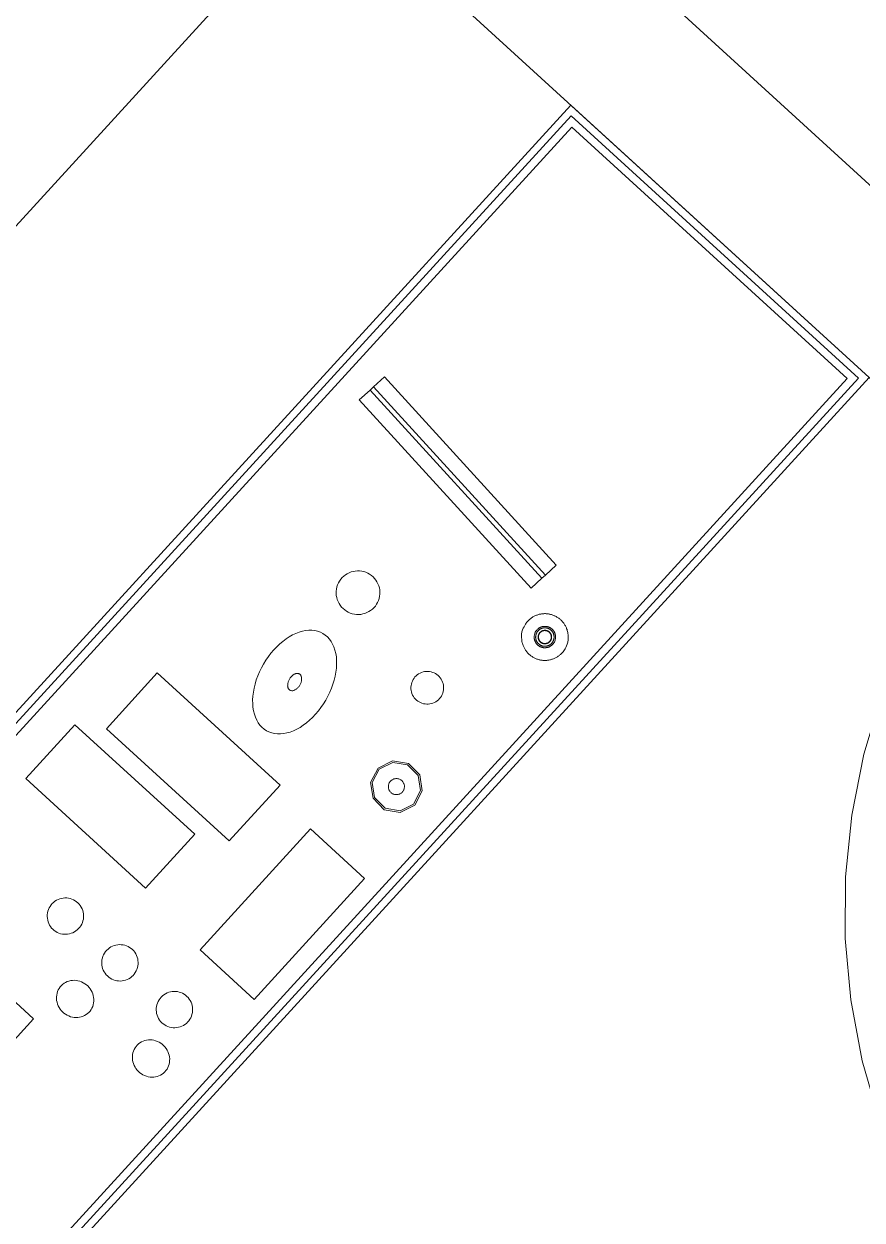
# Model space of a CAD drawing. Header units: metres. Extents: x 750 to 3116, y -341 to 1465.
# Drawn here: x 1563.844 to 1565.195, y 770.79 to 772.718 of the extents above; entities that cross this region are included whole.
import ezdxf

# ---------------------------------------------------------------- set-up
doc = ezdxf.new("R2010")
doc.units = ezdxf.units.M
doc.linetypes.add('HIDDEN', pattern=[0.375, 0.25, -0.125])
for name, color, linetype, lineweight in [('A-Door', 254, 'Continuous', 5), ('Door', 253, 'Continuous', 5), ('Furniture', 44, 'Continuous', 5), ('Wall ext', 20, 'Continuous', 18)]:
    doc.layers.add(name, color=color, linetype=linetype, lineweight=lineweight)

# ---------------------------------------------------------------- blocks, each defined once
blk = doc.blocks.new('Shop counter')
at = {"layer": 'Furniture'}
for p, q in [((11493456.585, 4446047.8472), (11493454.0077, 4446047.8472)), ((11493456.5973, 4446047.8594), (11493454.0276, 4446047.8594)), ((11493456.585, 4446047.22), (11493456.585, 4446047.8472)), ((11493456.5973, 4446047.2078), (11493456.5973, 4446047.8594)), ((11493456.5721, 4446047.8342), (11493454.0207, 4446047.8342)), ((11493456.5721, 4446047.233), (11493456.5721, 4446047.8342)), ((11493455.1886, 4446047.6853), (11493455.1886, 4446047.8039)), ((11493455.1886, 4446047.8039), (11493455.4523, 4446047.8039)), ((11493455.4523, 4446047.8039), (11493455.4523, 4446047.6853)), ((11493455.5698, 4446047.7744), (11493455.5556, 4446047.7525)), ((11493455.5715, 4446047.7722), (11493455.5583, 4446047.7518)), ((11493455.5941, 4446047.7837), (11493455.5698, 4446047.7744)), ((11493455.5943, 4446047.781), (11493455.5715, 4446047.7722)), ((11493455.6193, 4446047.777), (11493455.5941, 4446047.7837)), ((11493455.6178, 4446047.7747), (11493455.5943, 4446047.781)), ((11493455.6331, 4446047.7557), (11493455.6178, 4446047.7747)), ((11493455.6357, 4446047.7567), (11493455.6193, 4446047.777)), ((11493455.5556, 4446047.7525), (11493455.557, 4446047.7265)), ((11493455.5583, 4446047.7518), (11493455.5596, 4446047.7275)), ((11493455.6344, 4446047.7314), (11493455.6331, 4446047.7557)), ((11493455.637, 4446047.7307), (11493455.6357, 4446047.7567)), ((11493455.6211, 4446047.711), (11493455.6344, 4446047.7314)), ((11493455.6228, 4446047.7089), (11493455.637, 4446047.7307)), ((11493455.557, 4446047.7265), (11493455.5734, 4446047.7063)), ((11493455.5596, 4446047.7275), (11493455.5749, 4446047.7086)), ((11493455.5734, 4446047.7063), (11493455.5985, 4446047.6996)), ((11493455.5749, 4446047.7086), (11493455.5984, 4446047.7023)), ((11493455.5984, 4446047.7023), (11493455.6211, 4446047.711)), ((11493455.5985, 4446047.6996), (11493455.6228, 4446047.7089)), ((11493455.4523, 4446047.6853), (11493455.1886, 4446047.6853)), ((11493455.9791, 4446047.6859), (11493456.0025, 4446047.6881)), ((11493456.0163, 4446047.2768), (11493455.9791, 4446047.6859)), ((11493456.0102, 4446047.6888), (11493456.0025, 4446047.6881)), ((11493456.0397, 4446047.2789), (11493456.0025, 4446047.6881)), ((11493456.0102, 4446047.6888), (11493456.0336, 4446047.6909)), ((11493456.0474, 4446047.2796), (11493456.0102, 4446047.6888)), ((11493456.0709, 4446047.2817), (11493456.0336, 4446047.6909)), ((11493455.4716, 4446047.6019), (11493455.3499, 4446047.6019)), ((11493455.3499, 4446047.6019), (11493455.3499, 4446047.3335)), ((11493455.4716, 4446047.3335), (11493455.4716, 4446047.6019)), ((11493454.9255, 4446047.5623), (11493454.7738, 4446047.5623)), ((11493454.9255, 4446047.3418), (11493454.9255, 4446047.5623)), ((11493455.3204, 4446047.5534), (11493455.2028, 4446047.5534)), ((11493455.2028, 4446047.2918), (11493455.2028, 4446047.5534)), ((11493455.3204, 4446047.5534), (11493455.3204, 4446047.2918)), ((11493455.3499, 4446047.3335), (11493455.4716, 4446047.3335)), ((11493455.2028, 4446047.2918), (11493455.3204, 4446047.2918)), ((11493456.0163, 4446047.2768), (11493456.0397, 4446047.2789)), ((11493456.0474, 4446047.2796), (11493456.0397, 4446047.2789)), ((11493456.0474, 4446047.2796), (11493456.0709, 4446047.2817)), ((11493454.0207, 4446047.233), (11493456.5721, 4446047.233)), ((11493454.0077, 4446047.22), (11493456.585, 4446047.22)), ((11493454.1823, 4446047.2078), (11493456.5973, 4446047.2078))]:
    blk.add_line(p, q, dxfattribs=at)
for points in [[(11493455.9549, 4446047.7887), (11493455.9517, 4446047.79), (11493455.9488, 4446047.791), (11493455.9462, 4446047.7918), (11493455.9439, 4446047.7924), (11493455.9418, 4446047.7928), (11493455.94, 4446047.793), (11493455.9382, 4446047.7932), (11493455.9367, 4446047.7933), (11493455.9352, 4446047.7933), (11493455.9337, 4446047.7932), (11493455.9323, 4446047.7932), (11493455.931, 4446047.793), (11493455.9297, 4446047.7929), (11493455.9285, 4446047.7926), (11493455.9273, 4446047.7924), (11493455.9261, 4446047.7921), (11493455.9249, 4446047.7918), (11493455.9237, 4446047.7914), (11493455.9226, 4446047.791), (11493455.9214, 4446047.7905), (11493455.9203, 4446047.79), (11493455.9192, 4446047.7895), (11493455.9181, 4446047.7889), (11493455.917, 4446047.7883), (11493455.9159, 4446047.7877), (11493455.9149, 4446047.787), (11493455.9139, 4446047.7863), (11493455.9129, 4446047.7856), (11493455.9119, 4446047.7848), (11493455.911, 4446047.784), (11493455.9101, 4446047.7832), (11493455.9092, 4446047.7823), (11493455.9083, 4446047.7814), (11493455.9075, 4446047.7805), (11493455.9067, 4446047.7796), (11493455.9059, 4446047.7786), (11493455.9052, 4446047.7776), (11493455.9045, 4446047.7766), (11493455.9038, 4446047.7756), (11493455.9032, 4446047.7745), (11493455.9026, 4446047.7734), (11493455.902, 4446047.7723), (11493455.9015, 4446047.7712), (11493455.901, 4446047.7701), (11493455.9006, 4446047.769), (11493455.9001, 4446047.7678), (11493455.8998, 4446047.7666), (11493455.8994, 4446047.7654), (11493455.8991, 4446047.7642), (11493455.8989, 4446047.763), (11493455.8986, 4446047.7618), (11493455.8985, 4446047.7606), (11493455.8983, 4446047.7594), (11493455.8982, 4446047.7581), (11493455.8982, 4446047.7569), (11493455.8981, 4446047.7557), (11493455.8982, 4446047.7544), (11493455.8982, 4446047.7532), (11493455.8983, 4446047.752), (11493455.8985, 4446047.7508), (11493455.8986, 4446047.7495), (11493455.8989, 4446047.7483), (11493455.8991, 4446047.7471), (11493455.8994, 4446047.7459), (11493455.8998, 4446047.7447), (11493455.9001, 4446047.7435), (11493455.9006, 4446047.7424), (11493455.9011, 4446047.7412), (11493455.9016, 4446047.74), (11493455.9022, 4446047.7387), (11493455.9029, 4446047.7375), (11493455.9037, 4446047.7362), (11493455.9045, 4446047.7348), (11493455.9055, 4446047.7334), (11493455.9067, 4446047.7319), (11493455.9081, 4446047.7304), (11493455.9097, 4446047.7287), (11493455.9117, 4446047.7268), (11493455.914, 4446047.7248), (11493455.9168, 4446047.7226)], [(11493455.9168, 4446047.7226), (11493455.92, 4446047.7214), (11493455.9229, 4446047.7203), (11493455.9255, 4446047.7196), (11493455.9278, 4446047.719), (11493455.9299, 4446047.7186), (11493455.9317, 4446047.7183), (11493455.9334, 4446047.7181), (11493455.935, 4446047.7181), (11493455.9365, 4446047.7181), (11493455.938, 4446047.7181), (11493455.9393, 4446047.7182), (11493455.9407, 4446047.7183), (11493455.9419, 4446047.7185), (11493455.9432, 4446047.7187), (11493455.9444, 4446047.719), (11493455.9456, 4446047.7193), (11493455.9468, 4446047.7196), (11493455.948, 4446047.72), (11493455.9491, 4446047.7204), (11493455.9503, 4446047.7208), (11493455.9514, 4446047.7213), (11493455.9525, 4446047.7219), (11493455.9536, 4446047.7224), (11493455.9547, 4446047.723), (11493455.9557, 4446047.7237), (11493455.9568, 4446047.7243), (11493455.9578, 4446047.725), (11493455.9588, 4446047.7258), (11493455.9598, 4446047.7265), (11493455.9607, 4446047.7273), (11493455.9616, 4446047.7282), (11493455.9625, 4446047.729), (11493455.9634, 4446047.7299), (11493455.9642, 4446047.7308), (11493455.965, 4446047.7318), (11493455.9658, 4446047.7327), (11493455.9665, 4446047.7337), (11493455.9672, 4446047.7347), (11493455.9679, 4446047.7358), (11493455.9685, 4446047.7368), (11493455.9691, 4446047.7379), (11493455.9697, 4446047.739), (11493455.9702, 4446047.7401), (11493455.9707, 4446047.7412), (11493455.9711, 4446047.7424), (11493455.9715, 4446047.7436), (11493455.9719, 4446047.7447), (11493455.9723, 4446047.7459), (11493455.9726, 4446047.7471), (11493455.9728, 4446047.7483), (11493455.973, 4446047.7495), (11493455.9732, 4446047.7508), (11493455.9734, 4446047.752), (11493455.9735, 4446047.7532), (11493455.9735, 4446047.7544), (11493455.9735, 4446047.7557), (11493455.9735, 4446047.7569), (11493455.9735, 4446047.7581), (11493455.9734, 4446047.7594), (11493455.9732, 4446047.7606), (11493455.973, 4446047.7618), (11493455.9728, 4446047.763), (11493455.9726, 4446047.7642), (11493455.9723, 4446047.7654), (11493455.9719, 4446047.7666), (11493455.9715, 4446047.7678), (11493455.9711, 4446047.769), (11493455.9706, 4446047.7702), (11493455.9701, 4446047.7714), (11493455.9694, 4446047.7726), (11493455.9688, 4446047.7739), (11493455.968, 4446047.7752), (11493455.9671, 4446047.7765), (11493455.9661, 4446047.7779), (11493455.965, 4446047.7794), (11493455.9636, 4446047.781), (11493455.9619, 4446047.7827), (11493455.96, 4446047.7845), (11493455.9576, 4446047.7865), (11493455.9549, 4446047.7887)], [(11493455.9404, 4446047.7725), (11493455.9388, 4446047.7727), (11493455.9374, 4446047.7728), (11493455.9361, 4446047.7729), (11493455.935, 4446047.7728), (11493455.9341, 4446047.7728), (11493455.9332, 4446047.7727), (11493455.9325, 4446047.7725), (11493455.9318, 4446047.7724), (11493455.9311, 4446047.7722), (11493455.9305, 4446047.772), (11493455.9299, 4446047.7718), (11493455.9293, 4446047.7716), (11493455.9287, 4446047.7714), (11493455.9282, 4446047.7711), (11493455.9277, 4446047.7709), (11493455.9272, 4446047.7706), (11493455.9267, 4446047.7703), (11493455.9263, 4446047.77), (11493455.9258, 4446047.7697), (11493455.9253, 4446047.7694), (11493455.9249, 4446047.769), (11493455.9245, 4446047.7686), (11493455.924, 4446047.7683), (11493455.9236, 4446047.7679), (11493455.9232, 4446047.7675), (11493455.9229, 4446047.767), (11493455.9225, 4446047.7666), (11493455.9222, 4446047.7662), (11493455.9218, 4446047.7657), (11493455.9215, 4446047.7653), (11493455.9212, 4446047.7648), (11493455.9209, 4446047.7643), (11493455.9206, 4446047.7638), (11493455.9204, 4446047.7633), (11493455.9201, 4446047.7628), (11493455.9199, 4446047.7623), (11493455.9197, 4446047.7617), (11493455.9195, 4446047.7612), (11493455.9193, 4446047.7607), (11493455.9192, 4446047.7601), (11493455.919, 4446047.7596), (11493455.9189, 4446047.759), (11493455.9188, 4446047.7585), (11493455.9187, 4446047.7579), (11493455.9187, 4446047.7574), (11493455.9186, 4446047.7568), (11493455.9186, 4446047.7562), (11493455.9186, 4446047.7557), (11493455.9186, 4446047.7551), (11493455.9186, 4446047.7545), (11493455.9187, 4446047.754), (11493455.9187, 4446047.7534), (11493455.9188, 4446047.7529), (11493455.9189, 4446047.7523), (11493455.919, 4446047.7518), (11493455.9192, 4446047.7512), (11493455.9193, 4446047.7507), (11493455.9195, 4446047.7501), (11493455.9197, 4446047.7496), (11493455.9199, 4446047.7491), (11493455.9201, 4446047.7486), (11493455.9204, 4446047.748), (11493455.9206, 4446047.7475), (11493455.9209, 4446047.747), (11493455.9212, 4446047.7466), (11493455.9215, 4446047.7461), (11493455.9218, 4446047.7456), (11493455.9222, 4446047.7451), (11493455.9226, 4446047.7447), (11493455.923, 4446047.7442), (11493455.9235, 4446047.7437), (11493455.9239, 4446047.7432), (11493455.9245, 4446047.7428), (11493455.9251, 4446047.7423), (11493455.9258, 4446047.7417), (11493455.9266, 4446047.7412), (11493455.9275, 4446047.7406), (11493455.9286, 4446047.7401), (11493455.9299, 4446047.7395), (11493455.9313, 4446047.7388)], [(11493455.9313, 4446047.7388), (11493455.9329, 4446047.7386), (11493455.9343, 4446047.7385), (11493455.9355, 4446047.7385), (11493455.9366, 4446047.7385), (11493455.9376, 4446047.7386), (11493455.9384, 4446047.7387), (11493455.9392, 4446047.7388), (11493455.9399, 4446047.739), (11493455.9406, 4446047.7391), (11493455.9412, 4446047.7393), (11493455.9418, 4446047.7395), (11493455.9424, 4446047.7397), (11493455.9429, 4446047.74), (11493455.9435, 4446047.7402), (11493455.944, 4446047.7405), (11493455.9445, 4446047.7407), (11493455.9449, 4446047.741), (11493455.9454, 4446047.7413), (11493455.9459, 4446047.7417), (11493455.9463, 4446047.742), (11493455.9468, 4446047.7423), (11493455.9472, 4446047.7427), (11493455.9476, 4446047.7431), (11493455.948, 4446047.7435), (11493455.9484, 4446047.7439), (11493455.9488, 4446047.7443), (11493455.9492, 4446047.7447), (11493455.9495, 4446047.7452), (11493455.9499, 4446047.7456), (11493455.9502, 4446047.7461), (11493455.9505, 4446047.7466), (11493455.9508, 4446047.747), (11493455.951, 4446047.7475), (11493455.9513, 4446047.748), (11493455.9515, 4446047.7486), (11493455.9518, 4446047.7491), (11493455.952, 4446047.7496), (11493455.9522, 4446047.7501), (11493455.9523, 4446047.7507), (11493455.9525, 4446047.7512), (11493455.9526, 4446047.7518), (11493455.9528, 4446047.7523), (11493455.9529, 4446047.7529), (11493455.9529, 4446047.7534), (11493455.953, 4446047.754), (11493455.953, 4446047.7545), (11493455.9531, 4446047.7551), (11493455.9531, 4446047.7557), (11493455.9531, 4446047.7562), (11493455.953, 4446047.7568), (11493455.953, 4446047.7574), (11493455.9529, 4446047.7579), (11493455.9529, 4446047.7585), (11493455.9528, 4446047.759), (11493455.9526, 4446047.7596), (11493455.9525, 4446047.7601), (11493455.9523, 4446047.7607), (11493455.9522, 4446047.7612), (11493455.952, 4446047.7617), (11493455.9518, 4446047.7623), (11493455.9515, 4446047.7628), (11493455.9513, 4446047.7633), (11493455.951, 4446047.7638), (11493455.9508, 4446047.7643), (11493455.9505, 4446047.7648), (11493455.9502, 4446047.7653), (11493455.9498, 4446047.7657), (11493455.9495, 4446047.7662), (11493455.9491, 4446047.7667), (11493455.9487, 4446047.7671), (11493455.9482, 4446047.7676), (11493455.9477, 4446047.7681), (11493455.9472, 4446047.7686), (11493455.9466, 4446047.7691), (11493455.9459, 4446047.7696), (11493455.9451, 4446047.7701), (11493455.9442, 4446047.7707), (11493455.9431, 4446047.7713), (11493455.9418, 4446047.7719), (11493455.9404, 4446047.7725)]]:
    blk.add_lwpolyline(points, dxfattribs=at)
for points in [[(11493455.0049, 4446047.7763), (11493455.0021, 4446047.7761), (11493454.9992, 4446047.7755), (11493454.9965, 4446047.7747), (11493454.9938, 4446047.7736), (11493454.9913, 4446047.7722), (11493454.9889, 4446047.7706), (11493454.9866, 4446047.7687), (11493454.9846, 4446047.7666), (11493454.9827, 4446047.7643), (11493454.9811, 4446047.7618), (11493454.9797, 4446047.7591), (11493454.9786, 4446047.7563), (11493454.9777, 4446047.7534), (11493454.9771, 4446047.7505), (11493454.9768, 4446047.7474), (11493454.9767, 4446047.7444), (11493454.977, 4446047.7414), (11493454.9775, 4446047.7384), (11493454.9783, 4446047.7355), (11493454.9793, 4446047.7326), (11493454.9806, 4446047.7299), (11493454.9822, 4446047.7274), (11493454.984, 4446047.725), (11493454.9859, 4446047.7228), (11493454.9881, 4446047.7208), (11493454.9905, 4446047.7191), (11493454.993, 4446047.7176), (11493454.9956, 4446047.7164), (11493454.9983, 4446047.7154), (11493455.0011, 4446047.7148), (11493455.004, 4446047.7144), (11493455.0068, 4446047.7143), (11493455.0097, 4446047.7146), (11493455.0125, 4446047.7151), (11493455.0152, 4446047.7159), (11493455.0179, 4446047.7171), (11493455.0204, 4446047.7184), (11493455.0228, 4446047.7201), (11493455.0251, 4446047.7219), (11493455.0271, 4446047.724), (11493455.029, 4446047.7263), (11493455.0306, 4446047.7288), (11493455.032, 4446047.7315), (11493455.0331, 4446047.7343), (11493455.034, 4446047.7372), (11493455.0346, 4446047.7402), (11493455.0349, 4446047.7432), (11493455.035, 4446047.7462), (11493455.0347, 4446047.7492), (11493455.0342, 4446047.7522), (11493455.0334, 4446047.7552), (11493455.0324, 4446047.758), (11493455.0311, 4446047.7607), (11493455.0295, 4446047.7633), (11493455.0278, 4446047.7657), (11493455.0258, 4446047.7679), (11493455.0236, 4446047.7698), (11493455.0212, 4446047.7716), (11493455.0187, 4446047.773), (11493455.0161, 4446047.7743), (11493455.0134, 4446047.7752), (11493455.0106, 4446047.7759), (11493455.0078, 4446047.7762)], [(11493455.9253, 4446047.7451), (11493455.9257, 4446047.7448), (11493455.926, 4446047.7445), (11493455.9264, 4446047.7442), (11493455.9268, 4446047.7439), (11493455.9272, 4446047.7436), (11493455.9276, 4446047.7433), (11493455.928, 4446047.743), (11493455.9284, 4446047.7428), (11493455.9288, 4446047.7425), (11493455.9293, 4446047.7423), (11493455.9297, 4446047.7421), (11493455.9301, 4446047.7419), (11493455.9306, 4446047.7417), (11493455.9311, 4446047.7416), (11493455.9315, 4446047.7414), (11493455.932, 4446047.7413), (11493455.9325, 4446047.7412), (11493455.9329, 4446047.7411), (11493455.9334, 4446047.741), (11493455.9339, 4446047.7409), (11493455.9344, 4446047.7409), (11493455.9349, 4446047.7408), (11493455.9354, 4446047.7408), (11493455.9358, 4446047.7408), (11493455.9363, 4446047.7408), (11493455.9368, 4446047.7408), (11493455.9373, 4446047.7409), (11493455.9378, 4446047.7409), (11493455.9383, 4446047.741), (11493455.9387, 4446047.7411), (11493455.9392, 4446047.7412), (11493455.9397, 4446047.7413), (11493455.9402, 4446047.7414), (11493455.9406, 4446047.7416), (11493455.9411, 4446047.7417), (11493455.9415, 4446047.7419), (11493455.942, 4446047.7421), (11493455.9424, 4446047.7423), (11493455.9429, 4446047.7425), (11493455.9433, 4446047.7428), (11493455.9437, 4446047.743), (11493455.9441, 4446047.7433), (11493455.9445, 4446047.7436), (11493455.9449, 4446047.7439), (11493455.9453, 4446047.7442), (11493455.9457, 4446047.7445), (11493455.946, 4446047.7448), (11493455.9464, 4446047.7451), (11493455.9467, 4446047.7455), (11493455.947, 4446047.7459), (11493455.9473, 4446047.7462), (11493455.9476, 4446047.7466), (11493455.9479, 4446047.747), (11493455.9482, 4446047.7474), (11493455.9485, 4446047.7478), (11493455.9487, 4446047.7482), (11493455.949, 4446047.7487), (11493455.9492, 4446047.7491), (11493455.9494, 4446047.7495), (11493455.9496, 4446047.75), (11493455.9498, 4446047.7504), (11493455.9499, 4446047.7509), (11493455.9501, 4446047.7513), (11493455.9502, 4446047.7518), (11493455.9503, 4446047.7523), (11493455.9504, 4446047.7528), (11493455.9505, 4446047.7532), (11493455.9506, 4446047.7537), (11493455.9507, 4446047.7542), (11493455.9507, 4446047.7547), (11493455.9507, 4446047.7552), (11493455.9507, 4446047.7557), (11493455.9507, 4446047.7562), (11493455.9507, 4446047.7566), (11493455.9507, 4446047.7571), (11493455.9506, 4446047.7576), (11493455.9505, 4446047.7581), (11493455.9504, 4446047.7586), (11493455.9503, 4446047.7591), (11493455.9502, 4446047.7595), (11493455.9501, 4446047.76), (11493455.9499, 4446047.7605), (11493455.9498, 4446047.7609), (11493455.9496, 4446047.7614), (11493455.9494, 4446047.7618), (11493455.9492, 4446047.7623), (11493455.949, 4446047.7627), (11493455.9487, 4446047.7631), (11493455.9485, 4446047.7635), (11493455.9482, 4446047.7639), (11493455.9479, 4446047.7643), (11493455.9476, 4446047.7647), (11493455.9473, 4446047.7651), (11493455.947, 4446047.7655), (11493455.9467, 4446047.7658), (11493455.9464, 4446047.7662), (11493455.946, 4446047.7665), (11493455.9457, 4446047.7669), (11493455.9453, 4446047.7672), (11493455.9449, 4446047.7675), (11493455.9445, 4446047.7678), (11493455.9441, 4446047.768), (11493455.9437, 4446047.7683), (11493455.9433, 4446047.7686), (11493455.9429, 4446047.7688), (11493455.9424, 4446047.769), (11493455.942, 4446047.7692), (11493455.9415, 4446047.7694), (11493455.9411, 4446047.7696), (11493455.9406, 4446047.7698), (11493455.9402, 4446047.7699), (11493455.9397, 4446047.7701), (11493455.9392, 4446047.7702), (11493455.9387, 4446047.7703), (11493455.9383, 4446047.7704), (11493455.9378, 4446047.7704), (11493455.9373, 4446047.7705), (11493455.9368, 4446047.7705), (11493455.9363, 4446047.7706), (11493455.9358, 4446047.7706), (11493455.9354, 4446047.7706), (11493455.9349, 4446047.7705), (11493455.9344, 4446047.7705), (11493455.9339, 4446047.7704), (11493455.9334, 4446047.7704), (11493455.9329, 4446047.7703), (11493455.9325, 4446047.7702), (11493455.932, 4446047.7701), (11493455.9315, 4446047.7699), (11493455.9311, 4446047.7698), (11493455.9306, 4446047.7696), (11493455.9301, 4446047.7694), (11493455.9297, 4446047.7692), (11493455.9293, 4446047.769), (11493455.9288, 4446047.7688), (11493455.9284, 4446047.7686), (11493455.928, 4446047.7683), (11493455.9276, 4446047.768), (11493455.9272, 4446047.7678), (11493455.9268, 4446047.7675), (11493455.9264, 4446047.7672), (11493455.926, 4446047.7669), (11493455.9257, 4446047.7665), (11493455.9253, 4446047.7662), (11493455.925, 4446047.7658), (11493455.9246, 4446047.7655), (11493455.9243, 4446047.7651), (11493455.924, 4446047.7647), (11493455.9237, 4446047.7643), (11493455.9235, 4446047.7639), (11493455.9232, 4446047.7635), (11493455.9229, 4446047.7631), (11493455.9227, 4446047.7627), (11493455.9225, 4446047.7623), (11493455.9223, 4446047.7618), (11493455.9221, 4446047.7614), (11493455.9219, 4446047.7609), (11493455.9217, 4446047.7605), (11493455.9216, 4446047.76), (11493455.9215, 4446047.7595), (11493455.9213, 4446047.7591), (11493455.9212, 4446047.7586), (11493455.9212, 4446047.7581), (11493455.9211, 4446047.7576), (11493455.921, 4446047.7571), (11493455.921, 4446047.7566), (11493455.921, 4446047.7562), (11493455.921, 4446047.7557), (11493455.921, 4446047.7552), (11493455.921, 4446047.7547), (11493455.921, 4446047.7542), (11493455.9211, 4446047.7537), (11493455.9212, 4446047.7532), (11493455.9212, 4446047.7528), (11493455.9213, 4446047.7523), (11493455.9215, 4446047.7518), (11493455.9216, 4446047.7513), (11493455.9217, 4446047.7509), (11493455.9219, 4446047.7504), (11493455.9221, 4446047.75), (11493455.9223, 4446047.7495), (11493455.9225, 4446047.7491), (11493455.9227, 4446047.7487), (11493455.9229, 4446047.7482), (11493455.9232, 4446047.7478), (11493455.9235, 4446047.7474), (11493455.9237, 4446047.747), (11493455.924, 4446047.7466), (11493455.9243, 4446047.7462), (11493455.9246, 4446047.7459), (11493455.925, 4446047.7455)], [(11493455.5893, 4446047.7308), (11493455.5901, 4446047.7303), (11493455.5911, 4446047.7298), (11493455.592, 4446047.7294), (11493455.593, 4446047.7291), (11493455.594, 4446047.7289), (11493455.595, 4446047.7288), (11493455.596, 4446047.7287), (11493455.597, 4446047.7287), (11493455.598, 4446047.7288), (11493455.599, 4446047.729), (11493455.6, 4446047.7292), (11493455.601, 4446047.7295), (11493455.6019, 4446047.7299), (11493455.6028, 4446047.7304), (11493455.6037, 4446047.731), (11493455.6045, 4446047.7316), (11493455.6052, 4446047.7322), (11493455.6059, 4446047.733), (11493455.6066, 4446047.7337), (11493455.6072, 4446047.7346), (11493455.6077, 4446047.7355), (11493455.6082, 4446047.7364), (11493455.6085, 4446047.7373), (11493455.6088, 4446047.7383), (11493455.6091, 4446047.7393), (11493455.6092, 4446047.7403), (11493455.6093, 4446047.7413), (11493455.6093, 4446047.7423), (11493455.6092, 4446047.7433), (11493455.609, 4446047.7443), (11493455.6087, 4446047.7453), (11493455.6084, 4446047.7463), (11493455.608, 4446047.7472), (11493455.6075, 4446047.7481), (11493455.607, 4446047.749), (11493455.6064, 4446047.7498), (11493455.6057, 4446047.7505), (11493455.605, 4446047.7513), (11493455.6042, 4446047.7519), (11493455.6034, 4446047.7525), (11493455.6025, 4446047.753), (11493455.6016, 4446047.7535), (11493455.6006, 4446047.7538), (11493455.5997, 4446047.7541), (11493455.5987, 4446047.7544), (11493455.5977, 4446047.7545), (11493455.5967, 4446047.7546), (11493455.5956, 4446047.7546), (11493455.5946, 4446047.7545), (11493455.5936, 4446047.7543), (11493455.5927, 4446047.754), (11493455.5917, 4446047.7537), (11493455.5908, 4446047.7533), (11493455.5899, 4446047.7528), (11493455.589, 4446047.7523), (11493455.5882, 4446047.7517), (11493455.5874, 4446047.751), (11493455.5867, 4446047.7503), (11493455.5861, 4446047.7495), (11493455.5855, 4446047.7487), (11493455.585, 4446047.7478), (11493455.5845, 4446047.7469), (11493455.5841, 4446047.746), (11493455.5838, 4446047.745), (11493455.5836, 4446047.744), (11493455.5835, 4446047.743), (11493455.5834, 4446047.742), (11493455.5834, 4446047.741), (11493455.5835, 4446047.7399), (11493455.5837, 4446047.7389), (11493455.5839, 4446047.738), (11493455.5842, 4446047.737), (11493455.5846, 4446047.7361), (11493455.5851, 4446047.7352), (11493455.5857, 4446047.7343), (11493455.5863, 4446047.7335), (11493455.5869, 4446047.7327), (11493455.5877, 4446047.732), (11493455.5884, 4446047.7314)], [(11493455.9413, 4446047.7651), (11493455.9416, 4446047.7649), (11493455.9419, 4446047.7647), (11493455.9422, 4446047.7645), (11493455.9425, 4446047.7643), (11493455.9427, 4446047.7641), (11493455.943, 4446047.7639), (11493455.9433, 4446047.7636), (11493455.9435, 4446047.7634), (11493455.9438, 4446047.7631), (11493455.944, 4446047.7629), (11493455.9443, 4446047.7626), (11493455.9445, 4446047.7623), (11493455.9447, 4446047.762), (11493455.9449, 4446047.7617), (11493455.9451, 4446047.7614), (11493455.9453, 4446047.7611), (11493455.9454, 4446047.7608), (11493455.9456, 4446047.7605), (11493455.9458, 4446047.7602), (11493455.9459, 4446047.7598), (11493455.946, 4446047.7595), (11493455.9462, 4446047.7592), (11493455.9463, 4446047.7588), (11493455.9464, 4446047.7585), (11493455.9464, 4446047.7581), (11493455.9465, 4446047.7578), (11493455.9466, 4446047.7574), (11493455.9466, 4446047.7571), (11493455.9467, 4446047.7567), (11493455.9467, 4446047.7564), (11493455.9467, 4446047.756), (11493455.9467, 4446047.7557), (11493455.9467, 4446047.7553), (11493455.9467, 4446047.755), (11493455.9467, 4446047.7546), (11493455.9466, 4446047.7542), (11493455.9466, 4446047.7539), (11493455.9465, 4446047.7535), (11493455.9464, 4446047.7532), (11493455.9464, 4446047.7529), (11493455.9463, 4446047.7525), (11493455.9462, 4446047.7522), (11493455.946, 4446047.7518), (11493455.9459, 4446047.7515), (11493455.9458, 4446047.7512), (11493455.9456, 4446047.7509), (11493455.9454, 4446047.7505), (11493455.9453, 4446047.7502), (11493455.9451, 4446047.7499), (11493455.9449, 4446047.7496), (11493455.9447, 4446047.7493), (11493455.9445, 4446047.749), (11493455.9443, 4446047.7488), (11493455.944, 4446047.7485), (11493455.9438, 4446047.7482), (11493455.9435, 4446047.748), (11493455.9433, 4446047.7477), (11493455.943, 4446047.7475), (11493455.9427, 4446047.7473), (11493455.9425, 4446047.747), (11493455.9422, 4446047.7468), (11493455.9419, 4446047.7466), (11493455.9416, 4446047.7464), (11493455.9413, 4446047.7462), (11493455.941, 4446047.7461), (11493455.9407, 4446047.7459), (11493455.9403, 4446047.7457), (11493455.94, 4446047.7456), (11493455.9397, 4446047.7455), (11493455.9393, 4446047.7454), (11493455.939, 4446047.7452), (11493455.9387, 4446047.7451), (11493455.9383, 4446047.7451), (11493455.938, 4446047.745), (11493455.9376, 4446047.7449), (11493455.9373, 4446047.7449), (11493455.9369, 4446047.7448), (11493455.9366, 4446047.7448), (11493455.9362, 4446047.7448), (11493455.9358, 4446047.7448), (11493455.9355, 4446047.7448), (11493455.9351, 4446047.7448), (11493455.9348, 4446047.7448), (11493455.9344, 4446047.7449), (11493455.9341, 4446047.7449), (11493455.9337, 4446047.745), (11493455.9334, 4446047.7451), (11493455.933, 4446047.7451), (11493455.9327, 4446047.7452), (11493455.9323, 4446047.7454), (11493455.932, 4446047.7455), (11493455.9317, 4446047.7456), (11493455.9313, 4446047.7457), (11493455.931, 4446047.7459), (11493455.9307, 4446047.7461), (11493455.9304, 4446047.7462), (11493455.9301, 4446047.7464), (11493455.9298, 4446047.7466), (11493455.9295, 4446047.7468), (11493455.9292, 4446047.747), (11493455.9289, 4446047.7473), (11493455.9287, 4446047.7475), (11493455.9284, 4446047.7477), (11493455.9281, 4446047.748), (11493455.9279, 4446047.7482), (11493455.9276, 4446047.7485), (11493455.9274, 4446047.7488), (11493455.9272, 4446047.749), (11493455.927, 4446047.7493), (11493455.9268, 4446047.7496), (11493455.9266, 4446047.7499), (11493455.9264, 4446047.7502), (11493455.9262, 4446047.7505), (11493455.9261, 4446047.7509), (11493455.9259, 4446047.7512), (11493455.9258, 4446047.7515), (11493455.9256, 4446047.7518), (11493455.9255, 4446047.7522), (11493455.9254, 4446047.7525), (11493455.9253, 4446047.7529), (11493455.9252, 4446047.7532), (11493455.9252, 4446047.7535), (11493455.9251, 4446047.7539), (11493455.925, 4446047.7542), (11493455.925, 4446047.7546), (11493455.925, 4446047.755), (11493455.925, 4446047.7553), (11493455.9249, 4446047.7557), (11493455.925, 4446047.756), (11493455.925, 4446047.7564), (11493455.925, 4446047.7567), (11493455.925, 4446047.7571), (11493455.9251, 4446047.7574), (11493455.9252, 4446047.7578), (11493455.9252, 4446047.7581), (11493455.9253, 4446047.7585), (11493455.9254, 4446047.7588), (11493455.9255, 4446047.7592), (11493455.9256, 4446047.7595), (11493455.9258, 4446047.7598), (11493455.9259, 4446047.7602), (11493455.9261, 4446047.7605), (11493455.9262, 4446047.7608), (11493455.9264, 4446047.7611), (11493455.9266, 4446047.7614), (11493455.9268, 4446047.7617), (11493455.927, 4446047.762), (11493455.9272, 4446047.7623), (11493455.9274, 4446047.7626), (11493455.9276, 4446047.7629), (11493455.9279, 4446047.7631), (11493455.9281, 4446047.7634), (11493455.9284, 4446047.7636), (11493455.9287, 4446047.7639), (11493455.9289, 4446047.7641), (11493455.9292, 4446047.7643), (11493455.9295, 4446047.7645), (11493455.9298, 4446047.7647), (11493455.9301, 4446047.7649), (11493455.9304, 4446047.7651), (11493455.9307, 4446047.7653), (11493455.931, 4446047.7654), (11493455.9313, 4446047.7656), (11493455.9317, 4446047.7657), (11493455.932, 4446047.7659), (11493455.9323, 4446047.766), (11493455.9327, 4446047.7661), (11493455.933, 4446047.7662), (11493455.9334, 4446047.7663), (11493455.9337, 4446047.7664), (11493455.9341, 4446047.7664), (11493455.9344, 4446047.7665), (11493455.9348, 4446047.7665), (11493455.9351, 4446047.7665), (11493455.9355, 4446047.7666), (11493455.9358, 4446047.7666), (11493455.9362, 4446047.7666), (11493455.9366, 4446047.7665), (11493455.9369, 4446047.7665), (11493455.9373, 4446047.7665), (11493455.9376, 4446047.7664), (11493455.938, 4446047.7664), (11493455.9383, 4446047.7663), (11493455.9387, 4446047.7662), (11493455.939, 4446047.7661), (11493455.9393, 4446047.766), (11493455.9397, 4446047.7659), (11493455.94, 4446047.7657), (11493455.9403, 4446047.7656), (11493455.9407, 4446047.7654), (11493455.941, 4446047.7653)], [(11493455.9268, 4446047.7505), (11493455.9266, 4446047.7508), (11493455.9265, 4446047.7511), (11493455.9263, 4446047.7514), (11493455.9262, 4446047.7517), (11493455.9261, 4446047.752), (11493455.926, 4446047.7523), (11493455.9259, 4446047.7526), (11493455.9258, 4446047.753), (11493455.9257, 4446047.7533), (11493455.9256, 4446047.7536), (11493455.9255, 4446047.754), (11493455.9255, 4446047.7543), (11493455.9255, 4446047.7546), (11493455.9254, 4446047.755), (11493455.9254, 4446047.7553), (11493455.9254, 4446047.7557), (11493455.9254, 4446047.756), (11493455.9254, 4446047.7564), (11493455.9255, 4446047.7567), (11493455.9255, 4446047.757), (11493455.9255, 4446047.7574), (11493455.9256, 4446047.7577), (11493455.9257, 4446047.758), (11493455.9258, 4446047.7584), (11493455.9259, 4446047.7587), (11493455.926, 4446047.759), (11493455.9261, 4446047.7593), (11493455.9262, 4446047.7597), (11493455.9263, 4446047.76), (11493455.9265, 4446047.7603), (11493455.9266, 4446047.7606), (11493455.9268, 4446047.7609), (11493455.927, 4446047.7612), (11493455.9272, 4446047.7615), (11493455.9274, 4446047.7617), (11493455.9276, 4446047.762), (11493455.9278, 4446047.7623), (11493455.928, 4446047.7626), (11493455.9282, 4446047.7628), (11493455.9285, 4446047.763), (11493455.9287, 4446047.7633), (11493455.929, 4446047.7635), (11493455.9292, 4446047.7637), (11493455.9295, 4446047.7639), (11493455.9298, 4446047.7642), (11493455.93, 4446047.7643), (11493455.9303, 4446047.7645), (11493455.9306, 4446047.7647), (11493455.9309, 4446047.7649), (11493455.9312, 4446047.765), (11493455.9315, 4446047.7652), (11493455.9318, 4446047.7653), (11493455.9322, 4446047.7654), (11493455.9325, 4446047.7656), (11493455.9328, 4446047.7657), (11493455.9331, 4446047.7657), (11493455.9335, 4446047.7658), (11493455.9338, 4446047.7659), (11493455.9341, 4446047.766), (11493455.9345, 4446047.766), (11493455.9348, 4446047.7661), (11493455.9352, 4446047.7661), (11493455.9355, 4446047.7661), (11493455.9358, 4446047.7661), (11493455.9362, 4446047.7661), (11493455.9365, 4446047.7661), (11493455.9369, 4446047.7661), (11493455.9372, 4446047.766), (11493455.9375, 4446047.766), (11493455.9379, 4446047.7659), (11493455.9382, 4446047.7658), (11493455.9385, 4446047.7657), (11493455.9389, 4446047.7657), (11493455.9392, 4446047.7656), (11493455.9395, 4446047.7654), (11493455.9398, 4446047.7653), (11493455.9401, 4446047.7652), (11493455.9405, 4446047.765), (11493455.9408, 4446047.7649), (11493455.9411, 4446047.7647), (11493455.9413, 4446047.7645), (11493455.9416, 4446047.7643), (11493455.9419, 4446047.7642), (11493455.9422, 4446047.7639), (11493455.9425, 4446047.7637), (11493455.9427, 4446047.7635), (11493455.943, 4446047.7633), (11493455.9432, 4446047.763), (11493455.9435, 4446047.7628), (11493455.9437, 4446047.7626), (11493455.9439, 4446047.7623), (11493455.9441, 4446047.762), (11493455.9443, 4446047.7617), (11493455.9445, 4446047.7615), (11493455.9447, 4446047.7612), (11493455.9449, 4446047.7609), (11493455.945, 4446047.7606), (11493455.9452, 4446047.7603), (11493455.9453, 4446047.76), (11493455.9455, 4446047.7597), (11493455.9456, 4446047.7593), (11493455.9457, 4446047.759), (11493455.9458, 4446047.7587), (11493455.9459, 4446047.7584), (11493455.946, 4446047.758), (11493455.9461, 4446047.7577), (11493455.9461, 4446047.7574), (11493455.9462, 4446047.757), (11493455.9462, 4446047.7567), (11493455.9462, 4446047.7564), (11493455.9463, 4446047.756), (11493455.9463, 4446047.7557), (11493455.9463, 4446047.7553), (11493455.9462, 4446047.755), (11493455.9462, 4446047.7546), (11493455.9462, 4446047.7543), (11493455.9461, 4446047.754), (11493455.9461, 4446047.7536), (11493455.946, 4446047.7533), (11493455.9459, 4446047.753), (11493455.9458, 4446047.7526), (11493455.9457, 4446047.7523), (11493455.9456, 4446047.752), (11493455.9455, 4446047.7517), (11493455.9453, 4446047.7514), (11493455.9452, 4446047.7511), (11493455.945, 4446047.7508), (11493455.9449, 4446047.7505), (11493455.9447, 4446047.7502), (11493455.9445, 4446047.7499), (11493455.9443, 4446047.7496), (11493455.9441, 4446047.7493), (11493455.9439, 4446047.7491), (11493455.9437, 4446047.7488), (11493455.9435, 4446047.7485), (11493455.9432, 4446047.7483), (11493455.943, 4446047.7481), (11493455.9427, 4446047.7478), (11493455.9425, 4446047.7476), (11493455.9422, 4446047.7474), (11493455.9419, 4446047.7472), (11493455.9416, 4446047.747), (11493455.9413, 4446047.7468), (11493455.9411, 4446047.7466), (11493455.9408, 4446047.7465), (11493455.9405, 4446047.7463), (11493455.9401, 4446047.7462), (11493455.9398, 4446047.746), (11493455.9395, 4446047.7459), (11493455.9392, 4446047.7458), (11493455.9389, 4446047.7457), (11493455.9385, 4446047.7456), (11493455.9382, 4446047.7455), (11493455.9379, 4446047.7454), (11493455.9375, 4446047.7454), (11493455.9372, 4446047.7453), (11493455.9369, 4446047.7453), (11493455.9365, 4446047.7453), (11493455.9362, 4446047.7452), (11493455.9358, 4446047.7452), (11493455.9355, 4446047.7452), (11493455.9352, 4446047.7453), (11493455.9348, 4446047.7453), (11493455.9345, 4446047.7453), (11493455.9341, 4446047.7454), (11493455.9338, 4446047.7454), (11493455.9335, 4446047.7455), (11493455.9331, 4446047.7456), (11493455.9328, 4446047.7457), (11493455.9325, 4446047.7458), (11493455.9322, 4446047.7459), (11493455.9318, 4446047.746), (11493455.9315, 4446047.7462), (11493455.9312, 4446047.7463), (11493455.9309, 4446047.7465), (11493455.9306, 4446047.7466), (11493455.9303, 4446047.7468), (11493455.93, 4446047.747), (11493455.9298, 4446047.7472), (11493455.9295, 4446047.7474), (11493455.9292, 4446047.7476), (11493455.929, 4446047.7478), (11493455.9287, 4446047.7481), (11493455.9285, 4446047.7483), (11493455.9282, 4446047.7485), (11493455.928, 4446047.7488), (11493455.9278, 4446047.7491), (11493455.9276, 4446047.7493), (11493455.9274, 4446047.7496), (11493455.9272, 4446047.7499), (11493455.927, 4446047.7502)], [(11493455.1029, 4446047.7461), (11493455.1003, 4446047.7473), (11493455.0975, 4446047.7482), (11493455.0947, 4446047.7488), (11493455.0918, 4446047.7492), (11493455.089, 4446047.7493), (11493455.0861, 4446047.7491), (11493455.0832, 4446047.7486), (11493455.0805, 4446047.7479), (11493455.0778, 4446047.7468), (11493455.0752, 4446047.7455), (11493455.0728, 4446047.744), (11493455.0705, 4446047.7422), (11493455.0684, 4446047.7403), (11493455.0665, 4446047.7381), (11493455.0648, 4446047.7357), (11493455.0634, 4446047.7333), (11493455.0622, 4446047.7306), (11493455.0613, 4446047.7279), (11493455.0607, 4446047.7251), (11493455.0603, 4446047.7222), (11493455.0602, 4446047.7193), (11493455.0604, 4446047.7165), (11493455.0609, 4446047.7136), (11493455.0616, 4446047.7108), (11493455.0626, 4446047.7082), (11493455.0639, 4446047.7056), (11493455.0655, 4446047.7031), (11493455.0672, 4446047.7009), (11493455.0692, 4446047.6988), (11493455.0714, 4446047.6969), (11493455.0737, 4446047.6952), (11493455.0762, 4446047.6937), (11493455.0788, 4446047.6926), (11493455.0816, 4446047.6917), (11493455.0844, 4446047.691), (11493455.0872, 4446047.6907), (11493455.0901, 4446047.6906), (11493455.093, 4446047.6908), (11493455.0958, 4446047.6912), (11493455.0986, 4446047.692), (11493455.1013, 4446047.693), (11493455.1039, 4446047.6943), (11493455.1063, 4446047.6958), (11493455.1086, 4446047.6976), (11493455.1107, 4446047.6996), (11493455.1126, 4446047.7017), (11493455.1143, 4446047.7041), (11493455.1157, 4446047.7066), (11493455.1169, 4446047.7092), (11493455.1178, 4446047.7119), (11493455.1184, 4446047.7148), (11493455.1188, 4446047.7176), (11493455.1189, 4446047.7205), (11493455.1187, 4446047.7234), (11493455.1182, 4446047.7262), (11493455.1175, 4446047.729), (11493455.1165, 4446047.7317), (11493455.1152, 4446047.7343), (11493455.1136, 4446047.7367), (11493455.1119, 4446047.739), (11493455.1099, 4446047.7411), (11493455.1077, 4446047.743), (11493455.1054, 4446047.7447)], [(11493455.7497, 4446047.6446), (11493455.7471, 4446047.6445), (11493455.7445, 4446047.6447), (11493455.7419, 4446047.6451), (11493455.7394, 4446047.6458), (11493455.737, 4446047.6467), (11493455.7347, 4446047.6479), (11493455.7325, 4446047.6492), (11493455.7304, 4446047.6508), (11493455.7286, 4446047.6526), (11493455.7269, 4446047.6545), (11493455.7254, 4446047.6566), (11493455.7241, 4446047.6589), (11493455.723, 4446047.6613), (11493455.7222, 4446047.6637), (11493455.7216, 4446047.6662), (11493455.7213, 4446047.6688), (11493455.7212, 4446047.6714), (11493455.7214, 4446047.6739), (11493455.7218, 4446047.6765), (11493455.7225, 4446047.679), (11493455.7234, 4446047.6814), (11493455.7245, 4446047.6837), (11493455.7259, 4446047.6859), (11493455.7275, 4446047.688), (11493455.7292, 4446047.6899), (11493455.7312, 4446047.6916), (11493455.7333, 4446047.6931), (11493455.7355, 4446047.6943), (11493455.7379, 4446047.6954), (11493455.7403, 4446047.6963), (11493455.7429, 4446047.6968), (11493455.7454, 4446047.6972), (11493455.748, 4446047.6973), (11493455.7506, 4446047.6971), (11493455.7531, 4446047.6966), (11493455.7556, 4446047.696), (11493455.7581, 4446047.695), (11493455.7604, 4446047.6939), (11493455.7626, 4446047.6925), (11493455.7646, 4446047.691), (11493455.7665, 4446047.6892), (11493455.7682, 4446047.6873), (11493455.7697, 4446047.6851), (11493455.771, 4446047.6829), (11493455.7721, 4446047.6805), (11493455.7729, 4446047.6781), (11493455.7735, 4446047.6756), (11493455.7738, 4446047.673), (11493455.7739, 4446047.6704), (11493455.7737, 4446047.6678), (11493455.7733, 4446047.6653), (11493455.7726, 4446047.6628), (11493455.7717, 4446047.6604), (11493455.7706, 4446047.658), (11493455.7692, 4446047.6558), (11493455.7676, 4446047.6538), (11493455.7659, 4446047.6519), (11493455.7639, 4446047.6502), (11493455.7618, 4446047.6487), (11493455.7595, 4446047.6474), (11493455.7572, 4446047.6464), (11493455.7547, 4446047.6455), (11493455.7522, 4446047.6449)], [(11493454.9932, 4446047.6212), (11493454.9904, 4446047.621), (11493454.9876, 4446047.6204), (11493454.9848, 4446047.6196), (11493454.9822, 4446047.6185), (11493454.9796, 4446047.6171), (11493454.9772, 4446047.6155), (11493454.975, 4446047.6136), (11493454.9729, 4446047.6115), (11493454.9711, 4446047.6092), (11493454.9695, 4446047.6067), (11493454.9681, 4446047.604), (11493454.967, 4446047.6012), (11493454.9661, 4446047.5983), (11493454.9655, 4446047.5954), (11493454.9651, 4446047.5924), (11493454.9651, 4446047.5893), (11493454.9653, 4446047.5863), (11493454.9658, 4446047.5833), (11493454.9666, 4446047.5804), (11493454.9677, 4446047.5776), (11493454.969, 4446047.5748), (11493454.9705, 4446047.5723), (11493454.9723, 4446047.5699), (11493454.9743, 4446047.5677), (11493454.9765, 4446047.5657), (11493454.9788, 4446047.564), (11493454.9813, 4446047.5625), (11493454.984, 4446047.5613), (11493454.9867, 4446047.5603), (11493454.9895, 4446047.5597), (11493454.9923, 4446047.5593), (11493454.9952, 4446047.5592), (11493454.998, 4446047.5595), (11493455.0008, 4446047.56), (11493455.0036, 4446047.5609), (11493455.0062, 4446047.562), (11493455.0088, 4446047.5634), (11493455.0112, 4446047.565), (11493455.0134, 4446047.5669), (11493455.0155, 4446047.569), (11493455.0173, 4446047.5713), (11493455.0189, 4446047.5738), (11493455.0203, 4446047.5764), (11493455.0215, 4446047.5792), (11493455.0223, 4446047.5821), (11493455.0229, 4446047.5851), (11493455.0233, 4446047.5881), (11493455.0233, 4446047.5911), (11493455.0231, 4446047.5942), (11493455.0226, 4446047.5971), (11493455.0218, 4446047.6001), (11493455.0207, 4446047.6029), (11493455.0194, 4446047.6056), (11493455.0179, 4446047.6082), (11493455.0161, 4446047.6106), (11493455.0141, 4446047.6128), (11493455.0119, 4446047.6147), (11493455.0096, 4446047.6165), (11493455.0071, 4446047.618), (11493455.0045, 4446047.6192), (11493455.0017, 4446047.6201), (11493454.9989, 4446047.6208), (11493454.9961, 4446047.6211)], [(11493455.0993, 4446047.6304), (11493455.0966, 4446047.6316), (11493455.0939, 4446047.6325), (11493455.0911, 4446047.6331), (11493455.0882, 4446047.6335), (11493455.0853, 4446047.6336), (11493455.0825, 4446047.6334), (11493455.0796, 4446047.6329), (11493455.0768, 4446047.6322), (11493455.0742, 4446047.6311), (11493455.0716, 4446047.6298), (11493455.0691, 4446047.6283), (11493455.0669, 4446047.6265), (11493455.0648, 4446047.6246), (11493455.0629, 4446047.6224), (11493455.0612, 4446047.6201), (11493455.0597, 4446047.6176), (11493455.0586, 4446047.6149), (11493455.0577, 4446047.6122), (11493455.057, 4446047.6094), (11493455.0567, 4446047.6065), (11493455.0566, 4446047.6036), (11493455.0568, 4446047.6008), (11493455.0572, 4446047.5979), (11493455.058, 4446047.5951), (11493455.059, 4446047.5925), (11493455.0603, 4446047.5899), (11493455.0618, 4446047.5875), (11493455.0636, 4446047.5852), (11493455.0656, 4446047.5831), (11493455.0677, 4446047.5812), (11493455.0701, 4446047.5795), (11493455.0726, 4446047.5781), (11493455.0752, 4446047.5769), (11493455.0779, 4446047.576), (11493455.0808, 4446047.5753), (11493455.0836, 4446047.575), (11493455.0865, 4446047.5749), (11493455.0894, 4446047.5751), (11493455.0922, 4446047.5755), (11493455.095, 4446047.5763), (11493455.0977, 4446047.5773), (11493455.1003, 4446047.5786), (11493455.1027, 4446047.5801), (11493455.105, 4446047.5819), (11493455.1071, 4446047.5839), (11493455.109, 4446047.5861), (11493455.1107, 4446047.5884), (11493455.1121, 4446047.5909), (11493455.1133, 4446047.5935), (11493455.1142, 4446047.5962), (11493455.1148, 4446047.5991), (11493455.1152, 4446047.6019), (11493455.1153, 4446047.6048), (11493455.1151, 4446047.6077), (11493455.1146, 4446047.6105), (11493455.1139, 4446047.6133), (11493455.1128, 4446047.616), (11493455.1115, 4446047.6186), (11493455.11, 4446047.621), (11493455.1082, 4446047.6233), (11493455.1063, 4446047.6254), (11493455.1041, 4446047.6273), (11493455.1017, 4446047.629)], [(11493455.5457, 4446047.5558), (11493455.5411, 4446047.5529), (11493455.5369, 4446047.5498), (11493455.5331, 4446047.5464), (11493455.5298, 4446047.5427), (11493455.5269, 4446047.5388), (11493455.5246, 4446047.5348), (11493455.5228, 4446047.5305), (11493455.5216, 4446047.5262), (11493455.5209, 4446047.5217), (11493455.5207, 4446047.5171), (11493455.5212, 4446047.5124), (11493455.5221, 4446047.5077), (11493455.5236, 4446047.503), (11493455.5256, 4446047.4983), (11493455.5282, 4446047.4937), (11493455.5312, 4446047.4892), (11493455.5348, 4446047.4847), (11493455.5388, 4446047.4804), (11493455.5432, 4446047.4763), (11493455.5481, 4446047.4724), (11493455.5533, 4446047.4686), (11493455.5589, 4446047.4651), (11493455.5648, 4446047.4619), (11493455.571, 4446047.4589), (11493455.5774, 4446047.4563), (11493455.5841, 4446047.4539), (11493455.5909, 4446047.4519), (11493455.5978, 4446047.4502), (11493455.6048, 4446047.4489), (11493455.6118, 4446047.4479), (11493455.6188, 4446047.4472), (11493455.6257, 4446047.447), (11493455.6326, 4446047.4471), (11493455.6393, 4446047.4476), (11493455.6458, 4446047.4485), (11493455.6522, 4446047.4497), (11493455.6582, 4446047.4512), (11493455.664, 4446047.4531), (11493455.6694, 4446047.4554), (11493455.6745, 4446047.4579), (11493455.6792, 4446047.4608), (11493455.6834, 4446047.4639), (11493455.6872, 4446047.4673), (11493455.6905, 4446047.471), (11493455.6933, 4446047.4749), (11493455.6956, 4446047.4789), (11493455.6974, 4446047.4832), (11493455.6987, 4446047.4875), (11493455.6994, 4446047.492), (11493455.6995, 4446047.4966), (11493455.6991, 4446047.5013), (11493455.6981, 4446047.506), (11493455.6966, 4446047.5107), (11493455.6946, 4446047.5154), (11493455.6921, 4446047.52), (11493455.689, 4446047.5245), (11493455.6855, 4446047.529), (11493455.6815, 4446047.5333), (11493455.677, 4446047.5374), (11493455.6721, 4446047.5413), (11493455.6669, 4446047.5451), (11493455.6613, 4446047.5486), (11493455.6554, 4446047.5518), (11493455.6492, 4446047.5548), (11493455.6428, 4446047.5574), (11493455.6362, 4446047.5598), (11493455.6294, 4446047.5618), (11493455.6225, 4446047.5635), (11493455.6155, 4446047.5648), (11493455.6085, 4446047.5658), (11493455.6015, 4446047.5665), (11493455.5945, 4446047.5667), (11493455.5877, 4446047.5666), (11493455.5809, 4446047.5661), (11493455.5744, 4446047.5652), (11493455.5681, 4446047.564), (11493455.562, 4446047.5625), (11493455.5562, 4446047.5606), (11493455.5508, 4446047.5583)], [(11493455.7627, 4446047.5119), (11493455.7654, 4446047.514), (11493455.7684, 4446047.5158), (11493455.7715, 4446047.5173), (11493455.7747, 4446047.5185), (11493455.778, 4446047.5194), (11493455.7815, 4446047.52), (11493455.7849, 4446047.5203), (11493455.7884, 4446047.5202), (11493455.7918, 4446047.5197), (11493455.7951, 4446047.5189), (11493455.7984, 4446047.5178), (11493455.8016, 4446047.5164), (11493455.8046, 4446047.5146), (11493455.8074, 4446047.5126), (11493455.81, 4446047.5104), (11493455.8124, 4446047.5078), (11493455.8145, 4446047.5051), (11493455.8163, 4446047.5022), (11493455.8178, 4446047.4991), (11493455.819, 4446047.4958), (11493455.8199, 4446047.4925), (11493455.8205, 4446047.4891), (11493455.8207, 4446047.4856), (11493455.8206, 4446047.4822), (11493455.8202, 4446047.4787), (11493455.8194, 4446047.4754), (11493455.8182, 4446047.4721), (11493455.8168, 4446047.469), (11493455.8151, 4446047.466), (11493455.8131, 4446047.4631), (11493455.8108, 4446047.4605), (11493455.8083, 4446047.4582), (11493455.8056, 4446047.4561), (11493455.8026, 4446047.4543), (11493455.7995, 4446047.4527), (11493455.7963, 4446047.4515), (11493455.7929, 4446047.4506), (11493455.7895, 4446047.45), (11493455.7861, 4446047.4498), (11493455.7826, 4446047.4499), (11493455.7792, 4446047.4504), (11493455.7758, 4446047.4512), (11493455.7726, 4446047.4523), (11493455.7694, 4446047.4537), (11493455.7664, 4446047.4554), (11493455.7636, 4446047.4574), (11493455.761, 4446047.4597), (11493455.7586, 4446047.4622), (11493455.7565, 4446047.465), (11493455.7547, 4446047.4679), (11493455.7532, 4446047.471), (11493455.752, 4446047.4742), (11493455.7511, 4446047.4776), (11493455.7505, 4446047.481), (11493455.7503, 4446047.4844), (11493455.7504, 4446047.4879), (11493455.7508, 4446047.4913), (11493455.7516, 4446047.4947), (11493455.7527, 4446047.4979), (11493455.7542, 4446047.5011), (11493455.7559, 4446047.5041), (11493455.7579, 4446047.5069), (11493455.7602, 4446047.5095)], [(11493455.0956, 4446047.5147), (11493455.093, 4446047.5159), (11493455.0903, 4446047.5168), (11493455.0875, 4446047.5174), (11493455.0846, 4446047.5178), (11493455.0817, 4446047.5179), (11493455.0788, 4446047.5177), (11493455.076, 4446047.5172), (11493455.0732, 4446047.5165), (11493455.0705, 4446047.5154), (11493455.068, 4446047.5141), (11493455.0655, 4446047.5126), (11493455.0632, 4446047.5108), (11493455.0611, 4446047.5089), (11493455.0592, 4446047.5067), (11493455.0576, 4446047.5044), (11493455.0561, 4446047.5019), (11493455.0549, 4446047.4992), (11493455.054, 4446047.4965), (11493455.0534, 4446047.4937), (11493455.053, 4446047.4908), (11493455.0529, 4446047.488), (11493455.0531, 4446047.4851), (11493455.0536, 4446047.4822), (11493455.0544, 4446047.4795), (11493455.0554, 4446047.4768), (11493455.0567, 4446047.4742), (11493455.0582, 4446047.4718), (11493455.06, 4446047.4695), (11493455.062, 4446047.4674), (11493455.0641, 4446047.4655), (11493455.0665, 4446047.4638), (11493455.069, 4446047.4624), (11493455.0716, 4446047.4612), (11493455.0743, 4446047.4603), (11493455.0771, 4446047.4596), (11493455.08, 4446047.4593), (11493455.0829, 4446047.4592), (11493455.0857, 4446047.4594), (11493455.0886, 4446047.4598), (11493455.0914, 4446047.4606), (11493455.0941, 4446047.4616), (11493455.0966, 4446047.4629), (11493455.0991, 4446047.4645), (11493455.1013, 4446047.4662), (11493455.1034, 4446047.4682), (11493455.1053, 4446047.4704), (11493455.107, 4446047.4727), (11493455.1085, 4446047.4752), (11493455.1096, 4446047.4778), (11493455.1105, 4446047.4806), (11493455.1112, 4446047.4834), (11493455.1115, 4446047.4862), (11493455.1116, 4446047.4891), (11493455.1114, 4446047.492), (11493455.111, 4446047.4948), (11493455.1102, 4446047.4976), (11493455.1092, 4446047.5003), (11493455.1079, 4446047.5029), (11493455.1064, 4446047.5053), (11493455.1046, 4446047.5076), (11493455.1026, 4446047.5097), (11493455.1005, 4446047.5116), (11493455.0981, 4446047.5133)], [(11493455.6127, 4446047.4969), (11493455.6139, 4446047.4969), (11493455.615, 4446047.497), (11493455.6161, 4446047.4971), (11493455.6171, 4446047.4973), (11493455.6181, 4446047.4976), (11493455.6191, 4446047.4979), (11493455.62, 4446047.4983), (11493455.6208, 4446047.4987), (11493455.6216, 4446047.4992), (11493455.6223, 4446047.4997), (11493455.623, 4446047.5003), (11493455.6235, 4446047.5009), (11493455.624, 4446047.5015), (11493455.6244, 4446047.5022), (11493455.6247, 4446047.5029), (11493455.6249, 4446047.5036), (11493455.625, 4446047.5044), (11493455.625, 4446047.5051), (11493455.6249, 4446047.5059), (11493455.6248, 4446047.5067), (11493455.6245, 4446047.5075), (11493455.6242, 4446047.5083), (11493455.6238, 4446047.509), (11493455.6233, 4446047.5098), (11493455.6227, 4446047.5105), (11493455.622, 4446047.5112), (11493455.6213, 4446047.5119), (11493455.6205, 4446047.5126), (11493455.6196, 4446047.5132), (11493455.6186, 4446047.5138), (11493455.6177, 4446047.5143), (11493455.6166, 4446047.5148), (11493455.6156, 4446047.5153), (11493455.6145, 4446047.5157), (11493455.6133, 4446047.516), (11493455.6122, 4446047.5163), (11493455.611, 4446047.5165), (11493455.6098, 4446047.5167), (11493455.6087, 4446047.5168), (11493455.6075, 4446047.5168), (11493455.6064, 4446047.5168), (11493455.6053, 4446047.5167), (11493455.6042, 4446047.5166), (11493455.6031, 4446047.5164), (11493455.6021, 4446047.5161), (11493455.6011, 4446047.5158), (11493455.6002, 4446047.5154), (11493455.5994, 4446047.515), (11493455.5986, 4446047.5145), (11493455.5979, 4446047.514), (11493455.5973, 4446047.5134), (11493455.5967, 4446047.5128), (11493455.5963, 4446047.5122), (11493455.5959, 4446047.5115), (11493455.5956, 4446047.5108), (11493455.5954, 4446047.5101), (11493455.5953, 4446047.5093), (11493455.5952, 4446047.5085), (11493455.5953, 4446047.5078), (11493455.5955, 4446047.507), (11493455.5957, 4446047.5062), (11493455.596, 4446047.5054), (11493455.5965, 4446047.5047), (11493455.597, 4446047.5039), (11493455.5976, 4446047.5032), (11493455.5982, 4446047.5024), (11493455.599, 4446047.5018), (11493455.5998, 4446047.5011), (11493455.6007, 4446047.5005), (11493455.6016, 4446047.4999), (11493455.6026, 4446047.4994), (11493455.6036, 4446047.4989), (11493455.6047, 4446047.4984), (11493455.6058, 4446047.498), (11493455.6069, 4446047.4977), (11493455.6081, 4446047.4974), (11493455.6092, 4446047.4972), (11493455.6104, 4446047.497), (11493455.6116, 4446047.4969)]]:
    blk.add_lwpolyline(points, close=True, dxfattribs=at)
blk = doc.blocks.new('Office Door')
at = {"layer": 'Door'}
for p, q in [((11493553.048, 4446004.2851), (11493553.2203, 4446004.2851)), ((11493553.2492, 4446004.2563), (11493553.0192, 4446004.2563)), ((11493553.0192, 4446004.2563), (11493553.0192, 4446004.2274)), ((11493553.2492, 4446004.2563), (11493553.2492, 4446004.2159)), ((11493553.0595, 4446004.2274), (11493553.0192, 4446004.2274)), ((11493553.0595, 4446004.2274), (11493553.0595, 4446004.2159)), ((11493553.0595, 4446004.2159), (11493553.2492, 4446004.2159)), ((11493552.0293, 4446003.1914), (11493552.0293, 4446003.2237)), ((11493552.0293, 4446003.2237), (11493552.9886, 4446003.2237)), ((11493552.1273, 4446003.2237), (11493552.1273, 4446003.1741)), ((11493552.8905, 4446003.2237), (11493552.8905, 4446003.1741)), ((11493552.9886, 4446003.2237), (11493552.9886, 4446003.1914)), ((11493553.0595, 4446003.189), (11493553.0595, 4446003.2005)), ((11493553.0595, 4446003.2005), (11493553.2492, 4446003.2005)), ((11493553.2492, 4446003.1601), (11493553.2492, 4446003.2005)), ((11493552.0212, 4446003.1741), (11493552.0177, 4446003.1914)), ((11493552.0177, 4446003.1914), (11493552.0293, 4446003.1914)), ((11493552.9886, 4446003.1914), (11493553.0001, 4446003.1914)), ((11493553.0001, 4446003.1914), (11493552.9967, 4446003.1741)), ((11493553.0192, 4446003.1822), (11493553.0007, 4446003.1822)), ((11493553.0099, 4446003.1914), (11493553.0099, 4446003.1729)), ((11493553.0595, 4446003.189), (11493553.0192, 4446003.189)), ((11493553.0192, 4446003.1601), (11493553.0192, 4446003.189)), ((11493552.9967, 4446003.1741), (11493552.0212, 4446003.1741)), ((11493553.2492, 4446003.1601), (11493553.0192, 4446003.1601)), ((11493553.048, 4446003.1313), (11493553.2203, 4446003.1313))]:
    blk.add_line(p, q, dxfattribs=at)
for points in [[(11493553.0134, 4446004.3053), (11493553.0192, 4446004.3053), (11493553.0192, 4446004.2418), (11493553.0134, 4446004.2418, -0.414214), (11493553.0076, 4446004.2476), (11493553.0076, 4446004.2995, -0.414214)], [(11493553.2549, 4446004.3053), (11493553.2492, 4446004.3053), (11493553.2492, 4446004.2418), (11493553.2549, 4446004.2418, 0.414214), (11493553.2607, 4446004.2476), (11493553.2607, 4446004.2995, 0.414214)], [(11493553.0134, 4446003.1053), (11493553.0192, 4446003.1053), (11493553.0192, 4446003.1745), (11493553.0134, 4446003.1745, 0.414214), (11493553.0076, 4446003.1688), (11493553.0076, 4446003.1111, 0.414214)], [(11493553.2549, 4446003.1053), (11493553.2492, 4446003.1053), (11493553.2492, 4446003.1745), (11493553.2549, 4446003.1745, -0.414214), (11493553.2607, 4446003.1688), (11493553.2607, 4446003.1111, -0.414214)]]:
    blk.add_lwpolyline(points, format="xyb", close=True, dxfattribs=at)
for radius in [0.00692, 0.00462]:
    blk.add_circle((11493553.0099, 4446003.1822), radius, dxfattribs=at)
at = {"layer": 'Door', "linetype": 'HIDDEN', "ltscale": 10}
blk.add_arc((11493553.0619, 4446003.1832), 1.0442, 90.1312, 179.5493, dxfattribs=at)
blk = doc.blocks.new('Door 900')
at = {"layer": 'A-Door'}
for points in [[(29934124.5, 12198490.8), (29934164.5, 12198490.8), (29934164.5, 12198476.4), (29934239.5, 12198476.4), (29934314.5, 12198476.4), (29934314.5, 12198490.8), (29934354.5, 12198490.8), (29934354.5, 12198524.4), (29934239.5, 12198524.4), (29934124.5, 12198524.4)], [(29934164.5, 12197672.1), (29934314.5, 12197672.1), (29934314.5, 12197657.7), (29934354.5, 12197657.7), (29934354.5, 12197624.1), (29934239.5, 12197624.1), (29934124.5, 12197624.1), (29934124.5, 12197657.7), (29934164.5, 12197657.7)]]:
    blk.add_lwpolyline(points, close=True, dxfattribs=at)
blk.add_lwpolyline([(29935187.3, 12197657.7), (29934354.5, 12197657.7), (29934354.5, 12197697.7), (29935185.1, 12197697.7)], dxfattribs=at)
blk.add_arc((29934327.5, 12197631), 860.2, 1.7769, 88.2024, dxfattribs=at)

msp = doc.modelspace()

# ---------------------------------------------------------------- linework, layer by layer
at = {"layer": 'Wall ext'}
for p, q in [((1565.5093, 772.1829), (1564.2464, 773.3368)), ((1565.3542, 772.0131), (1564.0912, 773.167)), ((1557.6566, 765.6353), (1564.3349, 772.9444))]:
    msp.add_line(p, q, dxfattribs=at)

# ---------------------------------------------------------------- block references
at = {"rotation": 47.58214840146184}
msp.add_blockref('Office Door', (-4468967.5528, -11483262.5921), dxfattribs=at)
at = {"layer": 'A-Door', "xscale": -0.001, "yscale": 0.001, "zscale": 0.001, "rotation": 47.58214865265064}
msp.add_blockref('Door 900', (30760.6218, 14644.368), dxfattribs=at)
at = {"layer": 'Furniture', "xscale": -1, "rotation": 227.5821484348844}
msp.add_blockref('Shop counter', (-11033417.6015, -5485213.6839), dxfattribs=at)

doc.saveas('drawing.dxf')
